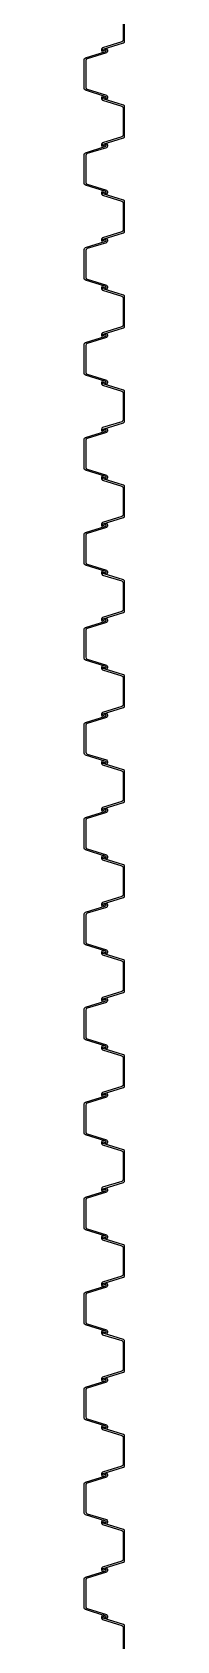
# Model space of a CAD drawing. Header units: millimetres. Extents: x -383953 to 676589, y -101685 to 196247.
# Drawn here: x 90800 to 91140, y 48211 to 61763 of the extents above; entities that cross this region are included whole.
import ezdxf

# ---------------------------------------------------------------- set-up
doc = ezdxf.new("R2010")
doc.units = ezdxf.units.MM
doc.layers.add('SHEET Pile', color=2, linetype='Continuous')

msp = doc.modelspace()

# ---------------------------------------------------------------- linework, layer by layer
at = {"layer": 'SHEET Pile'}
for points in [[(91127.2, 61924.9), (91127.2, 61696.7, -0.2992329), (91117.5, 61681.8), (90954, 61631.6, 0.2992329), (90944.5, 61617.2), (90944.5, 61609.8, 0.5351003), (90964.9, 61596), (90981, 61601.7, 0.2992329), (90982.8, 61604.4), (90982.8, 61611.8, 0.5393699), (90978.6, 61614.5), (90961.4, 61607.1, -0.5393699), (90957.2, 61609.8), (90957.2, 61617.2, -0.2992329), (90959, 61619.9), (91130.2, 61673.4, 0.2992329), (91140, 61688.3), (91140, 61933.3, 0.2992329)], [(90985.7, 61589.8), (90822.5, 61539.8, 0.2992329), (90812.8, 61524.9), (90812.8, 61296.7, 0.2992329), (90822.5, 61281.8), (90986, 61231.6, -0.2992329), (90995.5, 61217.2), (90995.5, 61209.8, -0.5351003), (90975.1, 61196), (90959, 61201.7, -0.2992329), (90957.2, 61204.4), (90957.2, 61211.8, -0.5393699), (90961.4, 61214.5), (90978.6, 61207.1, 0.5393699), (90982.8, 61209.8), (90982.8, 61217.2, 0.2992329), (90981, 61219.9), (90809.8, 61273.4, -0.2992329), (90800, 61288.3), (90800, 61533.3, -0.2992329), (90809.8, 61548.2), (90981, 61601.7, 0.2992329), (90982.8, 61604.4), (90982.8, 61611.8, 0.5393699), (90978.6, 61614.5), (90961.4, 61607.1, -0.5393699), (90957.2, 61609.8), (90957.2, 61617.2, -0.2992329), (90959, 61619.9), (90975.1, 61625.6, -0.5351003), (90995.5, 61611.8), (90995.5, 61604.4, -0.2992329), (90986, 61590)], [(90954.3, 61189.8), (91117.5, 61139.8, -0.2992329), (91127.2, 61124.9), (91127.2, 60896.7, -0.2992329), (91117.5, 60881.8), (90954, 60831.6, 0.2992329), (90944.5, 60817.2), (90944.5, 60809.8, 0.5351003), (90964.9, 60796), (90981, 60801.7, 0.2992329), (90982.8, 60804.4), (90982.8, 60811.8, 0.5393699), (90978.6, 60814.5), (90961.4, 60807.1, -0.5393699), (90957.2, 60809.8), (90957.2, 60817.2, -0.2992329), (90959, 60819.9), (91130.2, 60873.4, 0.2992329), (91140, 60888.3), (91140, 61133.3, 0.2992329), (91130.2, 61148.2), (90959, 61201.7, -0.2992329), (90957.2, 61204.4), (90957.2, 61211.8, -0.5393699), (90961.4, 61214.5), (90978.6, 61207.1, 0.5393699), (90982.8, 61209.8), (90982.8, 61217.2, 0.2992329), (90981, 61219.9), (90964.9, 61225.6, 0.5351003), (90944.5, 61211.8), (90944.5, 61204.4, 0.2992329), (90954, 61190)], [(90985.7, 60789.8), (90822.5, 60739.8, 0.2992329), (90812.8, 60724.9), (90812.8, 60496.7, 0.2992329), (90822.5, 60481.8), (90986, 60431.6, -0.2992329), (90995.5, 60417.2), (90995.5, 60409.8, -0.5351003), (90975.1, 60396), (90959, 60401.7, -0.2992329), (90957.2, 60404.4), (90957.2, 60411.8, -0.5393699), (90961.4, 60414.5), (90978.6, 60407.1, 0.5393699), (90982.8, 60409.8), (90982.8, 60417.2, 0.2992329), (90981, 60419.9), (90809.8, 60473.4, -0.2992329), (90800, 60488.3), (90800, 60733.3, -0.2992329), (90809.8, 60748.2), (90981, 60801.7, 0.2992329), (90982.8, 60804.4), (90982.8, 60811.8, 0.5393699), (90978.6, 60814.5), (90961.4, 60807.1, -0.5393699), (90957.2, 60809.8), (90957.2, 60817.2, -0.2992329), (90959, 60819.9), (90975.1, 60825.6, -0.5351003), (90995.5, 60811.8), (90995.5, 60804.4, -0.2992329), (90986, 60790)], [(90954.3, 60389.8), (91117.5, 60339.8, -0.2992329), (91127.2, 60324.9), (91127.2, 60096.7, -0.2992329), (91117.5, 60081.8), (90954, 60031.6, 0.2992329), (90944.5, 60017.2), (90944.5, 60009.8, 0.5351003), (90964.9, 59996), (90981, 60001.7, 0.2992329), (90982.8, 60004.4), (90982.8, 60011.8, 0.5393699), (90978.6, 60014.5), (90961.4, 60007.1, -0.5393699), (90957.2, 60009.8), (90957.2, 60017.2, -0.2992329), (90959, 60019.9), (91130.2, 60073.4, 0.2992329), (91140, 60088.3), (91140, 60333.3, 0.2992329), (91130.2, 60348.2), (90959, 60401.7, -0.2992329), (90957.2, 60404.4), (90957.2, 60411.8, -0.5393699), (90961.4, 60414.5), (90978.6, 60407.1, 0.5393699), (90982.8, 60409.8), (90982.8, 60417.2, 0.2992329), (90981, 60419.9), (90964.9, 60425.6, 0.5351003), (90944.5, 60411.8), (90944.5, 60404.4, 0.2992329), (90954, 60390)], [(90985.7, 59989.8), (90822.5, 59939.8, 0.2992329), (90812.8, 59924.9), (90812.8, 59696.7, 0.2992329), (90822.5, 59681.8), (90986, 59631.6, -0.2992329), (90995.5, 59617.2), (90995.5, 59609.8, -0.5351003), (90975.1, 59596), (90959, 59601.7, -0.2992329), (90957.2, 59604.4), (90957.2, 59611.8, -0.5393699), (90961.4, 59614.5), (90978.6, 59607.1, 0.5393699), (90982.8, 59609.8), (90982.8, 59617.2, 0.2992329), (90981, 59619.9), (90809.8, 59673.4, -0.2992329), (90800, 59688.3), (90800, 59933.3, -0.2992329), (90809.8, 59948.2), (90981, 60001.7, 0.2992329), (90982.8, 60004.4), (90982.8, 60011.8, 0.5393699), (90978.6, 60014.5), (90961.4, 60007.1, -0.5393699), (90957.2, 60009.8), (90957.2, 60017.2, -0.2992329), (90959, 60019.9), (90975.1, 60025.6, -0.5351003), (90995.5, 60011.8), (90995.5, 60004.4, -0.2992329), (90986, 59990)], [(90954.3, 59589.8), (91117.5, 59539.8, -0.2992329), (91127.2, 59524.9), (91127.2, 59296.7, -0.2992329), (91117.5, 59281.8), (90954, 59231.6, 0.2992329), (90944.5, 59217.2), (90944.5, 59209.8, 0.5351003), (90964.9, 59196), (90981, 59201.7, 0.2992329), (90982.8, 59204.4), (90982.8, 59211.8, 0.5393699), (90978.6, 59214.5), (90961.4, 59207.1, -0.5393699), (90957.2, 59209.8), (90957.2, 59217.2, -0.2992329), (90959, 59219.9), (91130.2, 59273.4, 0.2992329), (91140, 59288.3), (91140, 59533.3, 0.2992329), (91130.2, 59548.2), (90959, 59601.7, -0.2992329), (90957.2, 59604.4), (90957.2, 59611.8, -0.5393699), (90961.4, 59614.5), (90978.6, 59607.1, 0.5393699), (90982.8, 59609.8), (90982.8, 59617.2, 0.2992329), (90981, 59619.9), (90964.9, 59625.6, 0.5351003), (90944.5, 59611.8), (90944.5, 59604.4, 0.2992329), (90954, 59590)], [(90985.7, 59189.8), (90822.5, 59139.8, 0.2992329), (90812.8, 59124.9), (90812.8, 58896.7, 0.2992329), (90822.5, 58881.8), (90986, 58831.6, -0.2992329), (90995.5, 58817.2), (90995.5, 58809.8, -0.5351003), (90975.1, 58796), (90959, 58801.7, -0.2992329), (90957.2, 58804.4), (90957.2, 58811.8, -0.5393699), (90961.4, 58814.5), (90978.6, 58807.1, 0.5393699), (90982.8, 58809.8), (90982.8, 58817.2, 0.2992329), (90981, 58819.9), (90809.8, 58873.4, -0.2992329), (90800, 58888.3), (90800, 59133.3, -0.2992329), (90809.8, 59148.2), (90981, 59201.7, 0.2992329), (90982.8, 59204.4), (90982.8, 59211.8, 0.5393699), (90978.6, 59214.5), (90961.4, 59207.1, -0.5393699), (90957.2, 59209.8), (90957.2, 59217.2, -0.2992329), (90959, 59219.9), (90975.1, 59225.6, -0.5351003), (90995.5, 59211.8), (90995.5, 59204.4, -0.2992329), (90986, 59190)], [(90954.3, 58789.8), (91117.5, 58739.8, -0.2992329), (91127.2, 58724.9), (91127.2, 58496.7, -0.2992329), (91117.5, 58481.8), (90954, 58431.6, 0.2992329), (90944.5, 58417.2), (90944.5, 58409.8, 0.5351003), (90964.9, 58396), (90981, 58401.7, 0.2992329), (90982.8, 58404.4), (90982.8, 58411.8, 0.5393699), (90978.6, 58414.5), (90961.4, 58407.1, -0.5393699), (90957.2, 58409.8), (90957.2, 58417.2, -0.2992329), (90959, 58419.9), (91130.2, 58473.4, 0.2992329), (91140, 58488.3), (91140, 58733.3, 0.2992329), (91130.2, 58748.2), (90959, 58801.7, -0.2992329), (90957.2, 58804.4), (90957.2, 58811.8, -0.5393699), (90961.4, 58814.5), (90978.6, 58807.1, 0.5393699), (90982.8, 58809.8), (90982.8, 58817.2, 0.2992329), (90981, 58819.9), (90964.9, 58825.6, 0.5351003), (90944.5, 58811.8), (90944.5, 58804.4, 0.2992329), (90954, 58790)], [(90985.7, 58389.8), (90822.5, 58339.8, 0.2992329), (90812.8, 58324.9), (90812.8, 58096.7, 0.2992329), (90822.5, 58081.8), (90986, 58031.6, -0.2992329), (90995.5, 58017.2), (90995.5, 58009.8, -0.5351003), (90975.1, 57996), (90959, 58001.7, -0.2992329), (90957.2, 58004.4), (90957.2, 58011.8, -0.5393699), (90961.4, 58014.5), (90978.6, 58007.1, 0.5393699), (90982.8, 58009.8), (90982.8, 58017.2, 0.2992329), (90981, 58019.9), (90809.8, 58073.4, -0.2992329), (90800, 58088.3), (90800, 58333.3, -0.2992329), (90809.8, 58348.2), (90981, 58401.7, 0.2992329), (90982.8, 58404.4), (90982.8, 58411.8, 0.5393699), (90978.6, 58414.5), (90961.4, 58407.1, -0.5393699), (90957.2, 58409.8), (90957.2, 58417.2, -0.2992329), (90959, 58419.9), (90975.1, 58425.6, -0.5351003), (90995.5, 58411.8), (90995.5, 58404.4, -0.2992329), (90986, 58390)], [(90954.3, 57989.8), (91117.5, 57939.8, -0.2992329), (91127.2, 57924.9), (91127.2, 57696.7, -0.2992329), (91117.5, 57681.8), (90954, 57631.6, 0.2992329), (90944.5, 57617.2), (90944.5, 57609.8, 0.5351003), (90964.9, 57596), (90981, 57601.7, 0.2992329), (90982.8, 57604.4), (90982.8, 57611.8, 0.5393699), (90978.6, 57614.5), (90961.4, 57607.1, -0.5393699), (90957.2, 57609.8), (90957.2, 57617.2, -0.2992329), (90959, 57619.9), (91130.2, 57673.4, 0.2992329), (91140, 57688.3), (91140, 57933.3, 0.2992329), (91130.2, 57948.2), (90959, 58001.7, -0.2992329), (90957.2, 58004.4), (90957.2, 58011.8, -0.5393699), (90961.4, 58014.5), (90978.6, 58007.1, 0.5393699), (90982.8, 58009.8), (90982.8, 58017.2, 0.2992329), (90981, 58019.9), (90964.9, 58025.6, 0.5351003), (90944.5, 58011.8), (90944.5, 58004.4, 0.2992329), (90954, 57990)], [(90954.3, 57989.8), (91117.5, 57939.8, -0.2992329), (91127.2, 57924.9), (91127.2, 57696.7, -0.2992329), (91117.5, 57681.8), (90954, 57631.6, 0.2992329), (90944.5, 57617.2), (90944.5, 57609.8, 0.5351003), (90964.9, 57596), (90981, 57601.7, 0.2992329), (90982.8, 57604.4), (90982.8, 57611.8, 0.5393699), (90978.6, 57614.5), (90961.4, 57607.1, -0.5393699), (90957.2, 57609.8), (90957.2, 57617.2, -0.2992329), (90959, 57619.9), (91130.2, 57673.4, 0.2992329), (91140, 57688.3), (91140, 57933.3, 0.2992329), (91130.2, 57948.2), (90959, 58001.7, -0.2992329), (90957.2, 58004.4), (90957.2, 58011.8, -0.5393699), (90961.4, 58014.5), (90978.6, 58007.1, 0.5393699), (90982.8, 58009.8), (90982.8, 58017.2, 0.2992329), (90981, 58019.9), (90964.9, 58025.6, 0.5351003), (90944.5, 58011.8), (90944.5, 58004.4, 0.2992329), (90954, 57990)], [(90985.7, 57589.8), (90822.5, 57539.8, 0.2992329), (90812.8, 57524.9), (90812.8, 57296.7, 0.2992329), (90822.5, 57281.8), (90986, 57231.6, -0.2992329), (90995.5, 57217.2), (90995.5, 57209.8, -0.5351003), (90975.1, 57196), (90959, 57201.7, -0.2992329), (90957.2, 57204.4), (90957.2, 57211.8, -0.5393699), (90961.4, 57214.5), (90978.6, 57207.1, 0.5393699), (90982.8, 57209.8), (90982.8, 57217.2, 0.2992329), (90981, 57219.9), (90809.8, 57273.4, -0.2992329), (90800, 57288.3), (90800, 57533.3, -0.2992329), (90809.8, 57548.2), (90981, 57601.7, 0.2992329), (90982.8, 57604.4), (90982.8, 57611.8, 0.5393699), (90978.6, 57614.5), (90961.4, 57607.1, -0.5393699), (90957.2, 57609.8), (90957.2, 57617.2, -0.2992329), (90959, 57619.9), (90975.1, 57625.6, -0.5351003), (90995.5, 57611.8), (90995.5, 57604.4, -0.2992329), (90986, 57590)], [(90985.7, 57589.8), (90822.5, 57539.8, 0.2992329), (90812.8, 57524.9), (90812.8, 57296.7, 0.2992329), (90822.5, 57281.8), (90986, 57231.6, -0.2992329), (90995.5, 57217.2), (90995.5, 57209.8, -0.5351003), (90975.1, 57196), (90959, 57201.7, -0.2992329), (90957.2, 57204.4), (90957.2, 57211.8, -0.5393699), (90961.4, 57214.5), (90978.6, 57207.1, 0.5393699), (90982.8, 57209.8), (90982.8, 57217.2, 0.2992329), (90981, 57219.9), (90809.8, 57273.4, -0.2992329), (90800, 57288.3), (90800, 57533.3, -0.2992329), (90809.8, 57548.2), (90981, 57601.7, 0.2992329), (90982.8, 57604.4), (90982.8, 57611.8, 0.5393699), (90978.6, 57614.5), (90961.4, 57607.1, -0.5393699), (90957.2, 57609.8), (90957.2, 57617.2, -0.2992329), (90959, 57619.9), (90975.1, 57625.6, -0.5351003), (90995.5, 57611.8), (90995.5, 57604.4, -0.2992329), (90986, 57590)], [(90954.3, 57189.8), (91117.5, 57139.8, -0.2992329), (91127.2, 57124.9), (91127.2, 56896.7, -0.2992329), (91117.5, 56881.8), (90954, 56831.6, 0.2992329), (90944.5, 56817.2), (90944.5, 56809.8, 0.5351003), (90964.9, 56796), (90981, 56801.7, 0.2992329), (90982.8, 56804.4), (90982.8, 56811.8, 0.5393699), (90978.6, 56814.5), (90961.4, 56807.1, -0.5393699), (90957.2, 56809.8), (90957.2, 56817.2, -0.2992329), (90959, 56819.9), (91130.2, 56873.4, 0.2992329), (91140, 56888.3), (91140, 57133.3, 0.2992329), (91130.2, 57148.2), (90959, 57201.7, -0.2992329), (90957.2, 57204.4), (90957.2, 57211.8, -0.5393699), (90961.4, 57214.5), (90978.6, 57207.1, 0.5393699), (90982.8, 57209.8), (90982.8, 57217.2, 0.2992329), (90981, 57219.9), (90964.9, 57225.6, 0.5351003), (90944.5, 57211.8), (90944.5, 57204.4, 0.2992329), (90954, 57190)], [(90985.7, 56789.8), (90822.5, 56739.8, 0.2992329), (90812.8, 56724.9), (90812.8, 56496.7, 0.2992329), (90822.5, 56481.8), (90986, 56431.6, -0.2992329), (90995.5, 56417.2), (90995.5, 56409.8, -0.5351003), (90975.1, 56396), (90959, 56401.7, -0.2992329), (90957.2, 56404.4), (90957.2, 56411.8, -0.5393699), (90961.4, 56414.5), (90978.6, 56407.1, 0.5393699), (90982.8, 56409.8), (90982.8, 56417.2, 0.2992329), (90981, 56419.9), (90809.8, 56473.4, -0.2992329), (90800, 56488.3), (90800, 56733.3, -0.2992329), (90809.8, 56748.2), (90981, 56801.7, 0.2992329), (90982.8, 56804.4), (90982.8, 56811.8, 0.5393699), (90978.6, 56814.5), (90961.4, 56807.1, -0.5393699), (90957.2, 56809.8), (90957.2, 56817.2, -0.2992329), (90959, 56819.9), (90975.1, 56825.6, -0.5351003), (90995.5, 56811.8), (90995.5, 56804.4, -0.2992329), (90986, 56790)], [(90954.3, 56389.8), (91117.5, 56339.8, -0.2992329), (91127.2, 56324.9), (91127.2, 56096.7, -0.2992329), (91117.5, 56081.8), (90954, 56031.6, 0.2992329), (90944.5, 56017.2), (90944.5, 56009.8, 0.5351003), (90964.9, 55996), (90981, 56001.7, 0.2992329), (90982.8, 56004.4), (90982.8, 56011.8, 0.5393699), (90978.6, 56014.5), (90961.4, 56007.1, -0.5393699), (90957.2, 56009.8), (90957.2, 56017.2, -0.2992329), (90959, 56019.9), (91130.2, 56073.4, 0.2992329), (91140, 56088.3), (91140, 56333.3, 0.2992329), (91130.2, 56348.2), (90959, 56401.7, -0.2992329), (90957.2, 56404.4), (90957.2, 56411.8, -0.5393699), (90961.4, 56414.5), (90978.6, 56407.1, 0.5393699), (90982.8, 56409.8), (90982.8, 56417.2, 0.2992329), (90981, 56419.9), (90964.9, 56425.6, 0.5351003), (90944.5, 56411.8), (90944.5, 56404.4, 0.2992329), (90954, 56390)], [(90985.7, 55989.8), (90822.5, 55939.8, 0.2992329), (90812.8, 55924.9), (90812.8, 55696.7, 0.2992329), (90822.5, 55681.8), (90986, 55631.6, -0.2992329), (90995.5, 55617.2), (90995.5, 55609.8, -0.5351003), (90975.1, 55596), (90959, 55601.7, -0.2992329), (90957.2, 55604.4), (90957.2, 55611.8, -0.5393699), (90961.4, 55614.5), (90978.6, 55607.1, 0.5393699), (90982.8, 55609.8), (90982.8, 55617.2, 0.2992329), (90981, 55619.9), (90809.8, 55673.4, -0.2992329), (90800, 55688.3), (90800, 55933.3, -0.2992329), (90809.8, 55948.2), (90981, 56001.7, 0.2992329), (90982.8, 56004.4), (90982.8, 56011.8, 0.5393699), (90978.6, 56014.5), (90961.4, 56007.1, -0.5393699), (90957.2, 56009.8), (90957.2, 56017.2, -0.2992329), (90959, 56019.9), (90975.1, 56025.6, -0.5351003), (90995.5, 56011.8), (90995.5, 56004.4, -0.2992329), (90986, 55990)], [(90954.3, 55589.8), (91117.5, 55539.8, -0.2992329), (91127.2, 55524.9), (91127.2, 55296.7, -0.2992329), (91117.5, 55281.8), (90954, 55231.6, 0.2992329), (90944.5, 55217.2), (90944.5, 55209.8, 0.5351003), (90964.9, 55196), (90981, 55201.7, 0.2992329), (90982.8, 55204.4), (90982.8, 55211.8, 0.5393699), (90978.6, 55214.5), (90961.4, 55207.1, -0.5393699), (90957.2, 55209.8), (90957.2, 55217.2, -0.2992329), (90959, 55219.9), (91130.2, 55273.4, 0.2992329), (91140, 55288.3), (91140, 55533.3, 0.2992329), (91130.2, 55548.2), (90959, 55601.7, -0.2992329), (90957.2, 55604.4), (90957.2, 55611.8, -0.5393699), (90961.4, 55614.5), (90978.6, 55607.1, 0.5393699), (90982.8, 55609.8), (90982.8, 55617.2, 0.2992329), (90981, 55619.9), (90964.9, 55625.6, 0.5351003), (90944.5, 55611.8), (90944.5, 55604.4, 0.2992329), (90954, 55590)], [(90985.7, 55189.8), (90822.5, 55139.8, 0.2992329), (90812.8, 55124.9), (90812.8, 54896.7, 0.2992329), (90822.5, 54881.8), (90986, 54831.6, -0.2992329), (90995.5, 54817.2), (90995.5, 54809.8, -0.5351003), (90975.1, 54796), (90959, 54801.7, -0.2992329), (90957.2, 54804.4), (90957.2, 54811.8, -0.5393699), (90961.4, 54814.5), (90978.6, 54807.1, 0.5393699), (90982.8, 54809.8), (90982.8, 54817.2, 0.2992329), (90981, 54819.9), (90809.8, 54873.4, -0.2992329), (90800, 54888.3), (90800, 55133.3, -0.2992329), (90809.8, 55148.2), (90981, 55201.7, 0.2992329), (90982.8, 55204.4), (90982.8, 55211.8, 0.5393699), (90978.6, 55214.5), (90961.4, 55207.1, -0.5393699), (90957.2, 55209.8), (90957.2, 55217.2, -0.2992329), (90959, 55219.9), (90975.1, 55225.6, -0.5351003), (90995.5, 55211.8), (90995.5, 55204.4, -0.2992329), (90986, 55190)], [(90954.3, 54789.8), (91117.5, 54739.8, -0.2992329), (91127.2, 54724.9), (91127.2, 54496.7, -0.2992329), (91117.5, 54481.8), (90954, 54431.6, 0.2992329), (90944.5, 54417.2), (90944.5, 54409.8, 0.5351003), (90964.9, 54396), (90981, 54401.7, 0.2992329), (90982.8, 54404.4), (90982.8, 54411.8, 0.5393699), (90978.6, 54414.5), (90961.4, 54407.1, -0.5393699), (90957.2, 54409.8), (90957.2, 54417.2, -0.2992329), (90959, 54419.9), (91130.2, 54473.4, 0.2992329), (91140, 54488.3), (91140, 54733.3, 0.2992329), (91130.2, 54748.2), (90959, 54801.7, -0.2992329), (90957.2, 54804.4), (90957.2, 54811.8, -0.5393699), (90961.4, 54814.5), (90978.6, 54807.1, 0.5393699), (90982.8, 54809.8), (90982.8, 54817.2, 0.2992329), (90981, 54819.9), (90964.9, 54825.6, 0.5351003), (90944.5, 54811.8), (90944.5, 54804.4, 0.2992329), (90954, 54790)], [(90985.7, 54389.8), (90822.5, 54339.8, 0.2992329), (90812.8, 54324.9), (90812.8, 54096.7, 0.2992329), (90822.5, 54081.8), (90986, 54031.6, -0.2992329), (90995.5, 54017.2), (90995.5, 54009.8, -0.5351003), (90975.1, 53996), (90959, 54001.7, -0.2992329), (90957.2, 54004.4), (90957.2, 54011.8, -0.5393699), (90961.4, 54014.5), (90978.6, 54007.1, 0.5393699), (90982.8, 54009.8), (90982.8, 54017.2, 0.2992329), (90981, 54019.9), (90809.8, 54073.4, -0.2992329), (90800, 54088.3), (90800, 54333.3, -0.2992329), (90809.8, 54348.2), (90981, 54401.7, 0.2992329), (90982.8, 54404.4), (90982.8, 54411.8, 0.5393699), (90978.6, 54414.5), (90961.4, 54407.1, -0.5393699), (90957.2, 54409.8), (90957.2, 54417.2, -0.2992329), (90959, 54419.9), (90975.1, 54425.6, -0.5351003), (90995.5, 54411.8), (90995.5, 54404.4, -0.2992329), (90986, 54390)], [(90954.3, 53989.8), (91117.5, 53939.8, -0.2992329), (91127.2, 53924.9), (91127.2, 53696.7, -0.2992329), (91117.5, 53681.8), (90954, 53631.6, 0.2992329), (90944.5, 53617.2), (90944.5, 53609.8, 0.5351003), (90964.9, 53596), (90981, 53601.7, 0.2992329), (90982.8, 53604.4), (90982.8, 53611.8, 0.5393699), (90978.6, 53614.5), (90961.4, 53607.1, -0.5393699), (90957.2, 53609.8), (90957.2, 53617.2, -0.2992329), (90959, 53619.9), (91130.2, 53673.4, 0.2992329), (91140, 53688.3), (91140, 53933.3, 0.2992329), (91130.2, 53948.2), (90959, 54001.7, -0.2992329), (90957.2, 54004.4), (90957.2, 54011.8, -0.5393699), (90961.4, 54014.5), (90978.6, 54007.1, 0.5393699), (90982.8, 54009.8), (90982.8, 54017.2, 0.2992329), (90981, 54019.9), (90964.9, 54025.6, 0.5351003), (90944.5, 54011.8), (90944.5, 54004.4, 0.2992329), (90954, 53990)], [(90985.7, 53589.8), (90822.5, 53539.8, 0.2992329), (90812.8, 53524.9), (90812.8, 53296.7, 0.2992329), (90822.5, 53281.8), (90986, 53231.6, -0.2992329), (90995.5, 53217.2), (90995.5, 53209.8, -0.5351003), (90975.1, 53196), (90959, 53201.7, -0.2992329), (90957.2, 53204.4), (90957.2, 53211.8, -0.5393699), (90961.4, 53214.5), (90978.6, 53207.1, 0.5393699), (90982.8, 53209.8), (90982.8, 53217.2, 0.2992329), (90981, 53219.9), (90809.8, 53273.4, -0.2992329), (90800, 53288.3), (90800, 53533.3, -0.2992329), (90809.8, 53548.2), (90981, 53601.7, 0.2992329), (90982.8, 53604.4), (90982.8, 53611.8, 0.5393699), (90978.6, 53614.5), (90961.4, 53607.1, -0.5393699), (90957.2, 53609.8), (90957.2, 53617.2, -0.2992329), (90959, 53619.9), (90975.1, 53625.6, -0.5351003), (90995.5, 53611.8), (90995.5, 53604.4, -0.2992329), (90986, 53590)], [(90954.3, 53189.8), (91117.5, 53139.8, -0.2992329), (91127.2, 53124.9), (91127.2, 52896.7, -0.2992329), (91117.5, 52881.8), (90954, 52831.6, 0.2992329), (90944.5, 52817.2), (90944.5, 52809.8, 0.5351003), (90964.9, 52796), (90981, 52801.7, 0.2992329), (90982.8, 52804.4), (90982.8, 52811.8, 0.5393699), (90978.6, 52814.5), (90961.4, 52807.1, -0.5393699), (90957.2, 52809.8), (90957.2, 52817.2, -0.2992329), (90959, 52819.9), (91130.2, 52873.4, 0.2992329), (91140, 52888.3), (91140, 53133.3, 0.2992329), (91130.2, 53148.2), (90959, 53201.7, -0.2992329), (90957.2, 53204.4), (90957.2, 53211.8, -0.5393699), (90961.4, 53214.5), (90978.6, 53207.1, 0.5393699), (90982.8, 53209.8), (90982.8, 53217.2, 0.2992329), (90981, 53219.9), (90964.9, 53225.6, 0.5351003), (90944.5, 53211.8), (90944.5, 53204.4, 0.2992329), (90954, 53190)], [(90985.7, 52789.8), (90822.5, 52739.8, 0.2992329), (90812.8, 52724.9), (90812.8, 52496.7, 0.2992329), (90822.5, 52481.8), (90986, 52431.6, -0.2992329), (90995.5, 52417.2), (90995.5, 52409.8, -0.5351003), (90975.1, 52396), (90959, 52401.7, -0.2992329), (90957.2, 52404.4), (90957.2, 52411.8, -0.5393699), (90961.4, 52414.5), (90978.6, 52407.1, 0.5393699), (90982.8, 52409.8), (90982.8, 52417.2, 0.2992329), (90981, 52419.9), (90809.8, 52473.4, -0.2992329), (90800, 52488.3), (90800, 52733.3, -0.2992329), (90809.8, 52748.2), (90981, 52801.7, 0.2992329), (90982.8, 52804.4), (90982.8, 52811.8, 0.5393699), (90978.6, 52814.5), (90961.4, 52807.1, -0.5393699), (90957.2, 52809.8), (90957.2, 52817.2, -0.2992329), (90959, 52819.9), (90975.1, 52825.6, -0.5351003), (90995.5, 52811.8), (90995.5, 52804.4, -0.2992329), (90986, 52790)], [(90954.3, 52389.8), (91117.5, 52339.8, -0.2992329), (91127.2, 52324.9), (91127.2, 52096.7, -0.2992329), (91117.5, 52081.8), (90954, 52031.6, 0.2992329), (90944.5, 52017.2), (90944.5, 52009.8, 0.5351003), (90964.9, 51996), (90981, 52001.7, 0.2992329), (90982.8, 52004.4), (90982.8, 52011.8, 0.5393699), (90978.6, 52014.5), (90961.4, 52007.1, -0.5393699), (90957.2, 52009.8), (90957.2, 52017.2, -0.2992329), (90959, 52019.9), (91130.2, 52073.4, 0.2992329), (91140, 52088.3), (91140, 52333.3, 0.2992329), (91130.2, 52348.2), (90959, 52401.7, -0.2992329), (90957.2, 52404.4), (90957.2, 52411.8, -0.5393699), (90961.4, 52414.5), (90978.6, 52407.1, 0.5393699), (90982.8, 52409.8), (90982.8, 52417.2, 0.2992329), (90981, 52419.9), (90964.9, 52425.6, 0.5351003), (90944.5, 52411.8), (90944.5, 52404.4, 0.2992329), (90954, 52390)], [(90985.7, 51989.8), (90822.5, 51939.8, 0.2992329), (90812.8, 51924.9), (90812.8, 51696.7, 0.2992329), (90822.5, 51681.8), (90986, 51631.6, -0.2992329), (90995.5, 51617.2), (90995.5, 51609.8, -0.5351003), (90975.1, 51596), (90959, 51601.7, -0.2992329), (90957.2, 51604.4), (90957.2, 51611.8, -0.5393699), (90961.4, 51614.5), (90978.6, 51607.1, 0.5393699), (90982.8, 51609.8), (90982.8, 51617.2, 0.2992329), (90981, 51619.9), (90809.8, 51673.4, -0.2992329), (90800, 51688.3), (90800, 51933.3, -0.2992329), (90809.8, 51948.2), (90981, 52001.7, 0.2992329), (90982.8, 52004.4), (90982.8, 52011.8, 0.5393699), (90978.6, 52014.5), (90961.4, 52007.1, -0.5393699), (90957.2, 52009.8), (90957.2, 52017.2, -0.2992329), (90959, 52019.9), (90975.1, 52025.6, -0.5351003), (90995.5, 52011.8), (90995.5, 52004.4, -0.2992329), (90986, 51990)], [(90954.3, 51589.8), (91117.5, 51539.8, -0.2992329), (91127.2, 51524.9), (91127.2, 51296.7, -0.2992329), (91117.5, 51281.8), (90954, 51231.6, 0.2992329), (90944.5, 51217.2), (90944.5, 51209.8, 0.5351003), (90964.9, 51196), (90981, 51201.7, 0.2992329), (90982.8, 51204.4), (90982.8, 51211.8, 0.5393699), (90978.6, 51214.5), (90961.4, 51207.1, -0.5393699), (90957.2, 51209.8), (90957.2, 51217.2, -0.2992329), (90959, 51219.9), (91130.2, 51273.4, 0.2992329), (91140, 51288.3), (91140, 51533.3, 0.2992329), (91130.2, 51548.2), (90959, 51601.7, -0.2992329), (90957.2, 51604.4), (90957.2, 51611.8, -0.5393699), (90961.4, 51614.5), (90978.6, 51607.1, 0.5393699), (90982.8, 51609.8), (90982.8, 51617.2, 0.2992329), (90981, 51619.9), (90964.9, 51625.6, 0.5351003), (90944.5, 51611.8), (90944.5, 51604.4, 0.2992329), (90954, 51590)], [(90985.7, 51189.8), (90822.5, 51139.8, 0.2992329), (90812.8, 51124.9), (90812.8, 50896.7, 0.2992329), (90822.5, 50881.8), (90986, 50831.6, -0.2992329), (90995.5, 50817.2), (90995.5, 50809.8, -0.5351003), (90975.1, 50796), (90959, 50801.7, -0.2992329), (90957.2, 50804.4), (90957.2, 50811.8, -0.5393699), (90961.4, 50814.5), (90978.6, 50807.1, 0.5393699), (90982.8, 50809.8), (90982.8, 50817.2, 0.2992329), (90981, 50819.9), (90809.8, 50873.4, -0.2992329), (90800, 50888.3), (90800, 51133.3, -0.2992329), (90809.8, 51148.2), (90981, 51201.7, 0.2992329), (90982.8, 51204.4), (90982.8, 51211.8, 0.5393699), (90978.6, 51214.5), (90961.4, 51207.1, -0.5393699), (90957.2, 51209.8), (90957.2, 51217.2, -0.2992329), (90959, 51219.9), (90975.1, 51225.6, -0.5351003), (90995.5, 51211.8), (90995.5, 51204.4, -0.2992329), (90986, 51190)], [(90954.3, 50789.8), (91117.5, 50739.8, -0.2992329), (91127.2, 50724.9), (91127.2, 50496.7, -0.2992329), (91117.5, 50481.8), (90954, 50431.6, 0.2992329), (90944.5, 50417.2), (90944.5, 50409.8, 0.5351003), (90964.9, 50396), (90981, 50401.7, 0.2992329), (90982.8, 50404.4), (90982.8, 50411.8, 0.5393699), (90978.6, 50414.5), (90961.4, 50407.1, -0.5393699), (90957.2, 50409.8), (90957.2, 50417.2, -0.2992329), (90959, 50419.9), (91130.2, 50473.4, 0.2992329), (91140, 50488.3), (91140, 50733.3, 0.2992329), (91130.2, 50748.2), (90959, 50801.7, -0.2992329), (90957.2, 50804.4), (90957.2, 50811.8, -0.5393699), (90961.4, 50814.5), (90978.6, 50807.1, 0.5393699), (90982.8, 50809.8), (90982.8, 50817.2, 0.2992329), (90981, 50819.9), (90964.9, 50825.6, 0.5351003), (90944.5, 50811.8), (90944.5, 50804.4, 0.2992329), (90954, 50790)], [(90985.7, 50389.8), (90822.5, 50339.8, 0.2992329), (90812.8, 50324.9), (90812.8, 50096.7, 0.2992329), (90822.5, 50081.8), (90986, 50031.6, -0.2992329), (90995.5, 50017.2), (90995.5, 50009.8, -0.5351003), (90975.1, 49996), (90959, 50001.7, -0.2992329), (90957.2, 50004.4), (90957.2, 50011.8, -0.5393699), (90961.4, 50014.5), (90978.6, 50007.1, 0.5393699), (90982.8, 50009.8), (90982.8, 50017.2, 0.2992329), (90981, 50019.9), (90809.8, 50073.4, -0.2992329), (90800, 50088.3), (90800, 50333.3, -0.2992329), (90809.8, 50348.2), (90981, 50401.7, 0.2992329), (90982.8, 50404.4), (90982.8, 50411.8, 0.5393699), (90978.6, 50414.5), (90961.4, 50407.1, -0.5393699), (90957.2, 50409.8), (90957.2, 50417.2, -0.2992329), (90959, 50419.9), (90975.1, 50425.6, -0.5351003), (90995.5, 50411.8), (90995.5, 50404.4, -0.2992329), (90986, 50390)], [(90954.3, 49989.8), (91117.5, 49939.8, -0.2992329), (91127.2, 49924.9), (91127.2, 49696.7, -0.2992329), (91117.5, 49681.8), (90954, 49631.6, 0.2992329), (90944.5, 49617.2), (90944.5, 49609.8, 0.5351003), (90964.9, 49596), (90981, 49601.7, 0.2992329), (90982.8, 49604.4), (90982.8, 49611.8, 0.5393699), (90978.6, 49614.5), (90961.4, 49607.1, -0.5393699), (90957.2, 49609.8), (90957.2, 49617.2, -0.2992329), (90959, 49619.9), (91130.2, 49673.4, 0.2992329), (91140, 49688.3), (91140, 49933.3, 0.2992329), (91130.2, 49948.2), (90959, 50001.7, -0.2992329), (90957.2, 50004.4), (90957.2, 50011.8, -0.5393699), (90961.4, 50014.5), (90978.6, 50007.1, 0.5393699), (90982.8, 50009.8), (90982.8, 50017.2, 0.2992329), (90981, 50019.9), (90964.9, 50025.6, 0.5351003), (90944.5, 50011.8), (90944.5, 50004.4, 0.2992329), (90954, 49990)], [(90985.7, 49589.8), (90822.5, 49539.8, 0.2992329), (90812.8, 49524.9), (90812.8, 49296.7, 0.2992329), (90822.5, 49281.8), (90986, 49231.6, -0.2992329), (90995.5, 49217.2), (90995.5, 49209.8, -0.5351003), (90975.1, 49196), (90959, 49201.7, -0.2992329), (90957.2, 49204.4), (90957.2, 49211.8, -0.5393699), (90961.4, 49214.5), (90978.6, 49207.1, 0.5393699), (90982.8, 49209.8), (90982.8, 49217.2, 0.2992329), (90981, 49219.9), (90809.8, 49273.4, -0.2992329), (90800, 49288.3), (90800, 49533.3, -0.2992329), (90809.8, 49548.2), (90981, 49601.7, 0.2992329), (90982.8, 49604.4), (90982.8, 49611.8, 0.5393699), (90978.6, 49614.5), (90961.4, 49607.1, -0.5393699), (90957.2, 49609.8), (90957.2, 49617.2, -0.2992329), (90959, 49619.9), (90975.1, 49625.6, -0.5351003), (90995.5, 49611.8), (90995.5, 49604.4, -0.2992329), (90986, 49590)], [(90954.3, 49189.8), (91117.5, 49139.8, -0.2992329), (91127.2, 49124.9), (91127.2, 48896.7, -0.2992329), (91117.5, 48881.8), (90954, 48831.6, 0.2992329), (90944.5, 48817.2), (90944.5, 48809.8, 0.5351003), (90964.9, 48796), (90981, 48801.7, 0.2992329), (90982.8, 48804.4), (90982.8, 48811.8, 0.5393699), (90978.6, 48814.5), (90961.4, 48807.1, -0.5393699), (90957.2, 48809.8), (90957.2, 48817.2, -0.2992329), (90959, 48819.9), (91130.2, 48873.4, 0.2992329), (91140, 48888.3), (91140, 49133.3, 0.2992329), (91130.2, 49148.2), (90959, 49201.7, -0.2992329), (90957.2, 49204.4), (90957.2, 49211.8, -0.5393699), (90961.4, 49214.5), (90978.6, 49207.1, 0.5393699), (90982.8, 49209.8), (90982.8, 49217.2, 0.2992329), (90981, 49219.9), (90964.9, 49225.6, 0.5351003), (90944.5, 49211.8), (90944.5, 49204.4, 0.2992329), (90954, 49190)], [(90985.7, 48789.8), (90822.5, 48739.8, 0.2992329), (90812.8, 48724.9), (90812.8, 48496.7, 0.2992329), (90822.5, 48481.8), (90986, 48431.6, -0.2992329), (90995.5, 48417.2), (90995.5, 48409.8, -0.5351003), (90975.1, 48396), (90959, 48401.7, -0.2992329), (90957.2, 48404.4), (90957.2, 48411.8, -0.5393699), (90961.4, 48414.5), (90978.6, 48407.1, 0.5393699), (90982.8, 48409.8), (90982.8, 48417.2, 0.2992329), (90981, 48419.9), (90809.8, 48473.4, -0.2992329), (90800, 48488.3), (90800, 48733.3, -0.2992329), (90809.8, 48748.2), (90981, 48801.7, 0.2992329), (90982.8, 48804.4), (90982.8, 48811.8, 0.5393699), (90978.6, 48814.5), (90961.4, 48807.1, -0.5393699), (90957.2, 48809.8), (90957.2, 48817.2, -0.2992329), (90959, 48819.9), (90975.1, 48825.6, -0.5351003), (90995.5, 48811.8), (90995.5, 48804.4, -0.2992329), (90986, 48790)], [(91140, 48088.3), (91140, 48333.3, 0.2992329), (91130.2, 48348.2), (90959, 48401.7, -0.2992329), (90957.2, 48404.4), (90957.2, 48411.8, -0.5393699), (90961.4, 48414.5), (90978.6, 48407.1, 0.5393699), (90982.8, 48409.8), (90982.8, 48417.2, 0.2992329), (90981, 48419.9), (90964.9, 48425.6, 0.5351003), (90944.5, 48411.8), (90944.5, 48404.4, 0.2992329), (90954, 48390)], [(90954.3, 48389.8), (91117.5, 48339.8, -0.2992329), (91127.2, 48324.9), (91127.2, 48096.7, -0.2992329)]]:
    msp.add_lwpolyline(points, format="xyb", dxfattribs=at)

doc.saveas('drawing.dxf')
